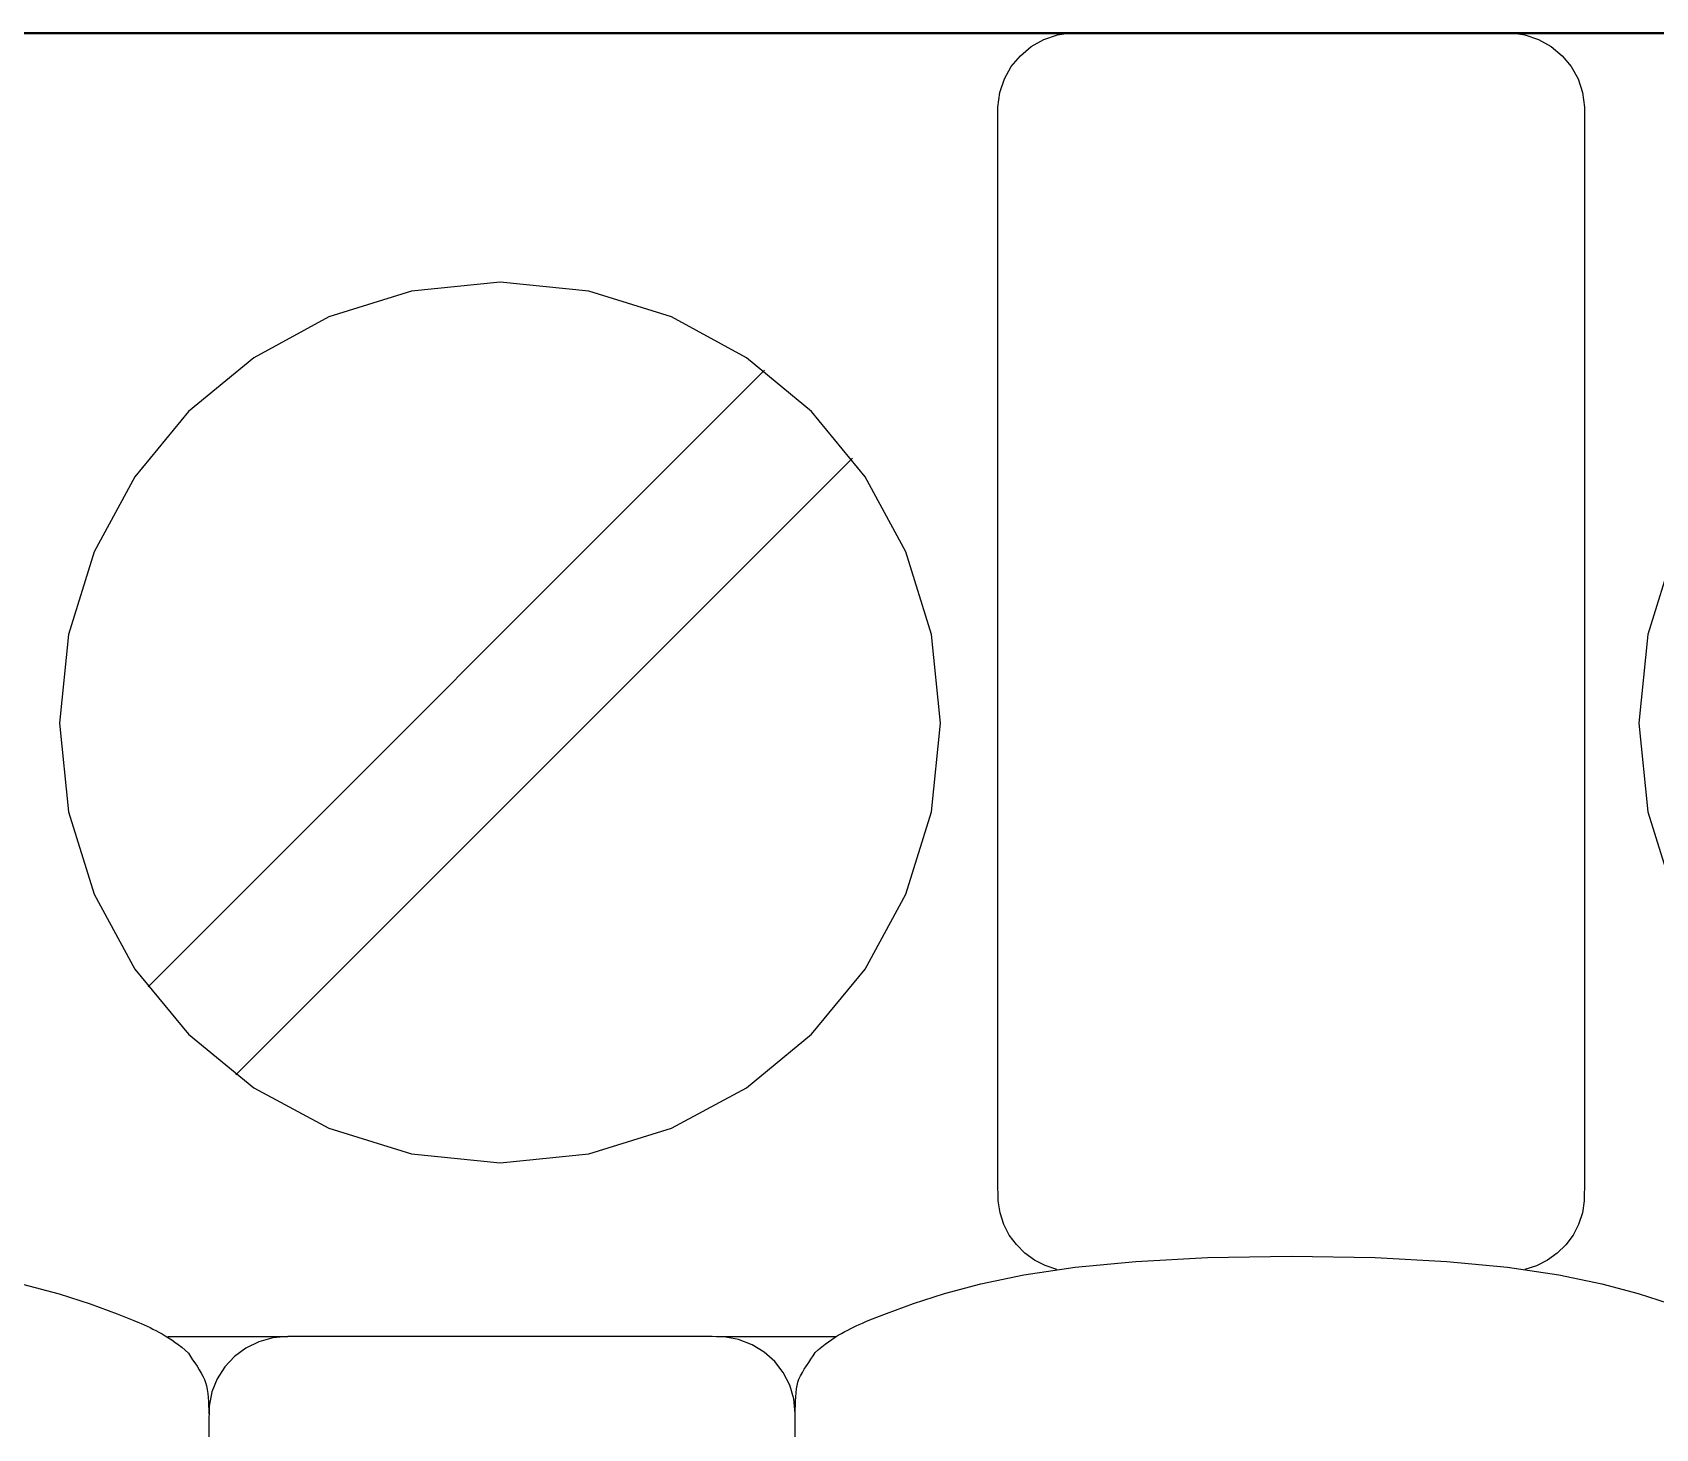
# Model space of a CAD drawing. Extents: x 1 to 47.7, y 0.2 to 35.
# Drawn here: x 33.993 to 34.609, y 9.655 to 10.185 of the extents above; entities that cross this region are included whole.
import ezdxf

# ---------------------------------------------------------------- set-up
doc = ezdxf.new("R2010")
doc.units = 0
doc.header["$MEASUREMENT"] = 0
for name, color, linetype in [('7_1__EMPTY_IO_BOARD_POSITI', 7, 'CONTINUOUS'), ('7_2___8__INDEPENDENT_INPUT', 7, 'CONTINUOUS'), ('7_3___8__OPTOISO_INDEPENDE', 7, 'CONTINUOUS'), ('7_4___24__OPTOISO_INDEPEND', 7, 'CONTINUOUS'), ('7_5___8__INDEPENDENT_INPUT', 7, 'CONTINUOUS'), ('7_6____8__INDEPENDENT_INPU', 7, 'CONTINUOUS'), ('7_7____8__OPTOISO_INDEPEND', 7, 'CONTINUOUS'), ('7_8____8__OPTOISO_INDEPEND', 7, 'CONTINUOUS')]:
    doc.layers.add(name, color=color, linetype=linetype)

msp = doc.modelspace()

# ---------------------------------------------------------------- linework, layer by layer
at = {"layer": '7_1__EMPTY_IO_BOARD_POSITI'}
msp.add_lwpolyline([(33.33691, 10.18502), (33.52522, 10.18502), (33.71931, 10.18502), (33.91796, 10.18502), (34.11994, 10.18502), (34.52898, 10.18502), (34.93662, 10.18502)], dxfattribs=at)
at = {"layer": '7_2___8__INDEPENDENT_INPUT'}
for points in [[(34.7531, 10.18526), (34.46184, 10.18526), (34.17058, 10.18526), (33.88288, 10.18526), (33.74148, 10.18526), (33.6023, 10.18526), (33.4658, 10.18526), (33.33241, 10.18526)], [(34.38194, 9.71544), (34.3775, 9.71694), (34.37341, 9.71906), (34.36973, 9.72174), (34.36652, 9.72494), (34.36384, 9.72858), (34.36175, 9.73261), (34.36031, 9.73698), (34.3596, 9.74161), (34.35952, 9.7491), (34.35952, 9.78134), (34.35952, 9.83543), (34.35952, 9.9031), (34.35952, 9.97609), (34.35952, 10.04612), (34.35952, 10.10493), (34.35952, 10.14426), (34.35953, 10.15701), (34.36024, 10.16257), (34.36196, 10.16776), (34.36459, 10.17247), (34.36804, 10.1766), (34.37219, 10.18006), (34.37695, 10.18275), (34.3822, 10.18455), (34.38785, 10.18539), (34.39284, 10.18543), (34.407, 10.18543), (34.42931, 10.18543), (34.45653, 10.18543), (34.48538, 10.18543), (34.51259, 10.18543), (34.53491, 10.18543), (34.54907, 10.18543), (34.55405, 10.18539), (34.5597, 10.18455), (34.56496, 10.18275), (34.56971, 10.18006), (34.57386, 10.1766), (34.5773, 10.17247), (34.57993, 10.16776), (34.58165, 10.16257), (34.58236, 10.15701), (34.58237, 10.14426), (34.58237, 10.10493), (34.58237, 10.04612), (34.58237, 9.97609), (34.58237, 9.9031), (34.58237, 9.83543), (34.58237, 9.78134), (34.58237, 9.7491), (34.5823, 9.7416), (34.58157, 9.73694), (34.58012, 9.73256), (34.57801, 9.72852), (34.5753, 9.72487), (34.57205, 9.72168), (34.56833, 9.71901), (34.5642, 9.71691), (34.55972, 9.71544)], [(34.03658, 9.82283), (34.27085, 10.0571)], [(34.07, 9.78941), (34.30427, 10.02368)], [(34.61615, 9.98818), (34.6064, 9.95677), (34.603, 9.92306), (34.6064, 9.88938), (34.61615, 9.85801)], [(34.28252, 9.66077), (34.28253, 9.66227), (34.28255, 9.66384), (34.2826, 9.66544), (34.28268, 9.66704), (34.2828, 9.6686), (34.28297, 9.67009), (34.2832, 9.67146), (34.28349, 9.67268), (34.28391, 9.67383), (34.28451, 9.67507), (34.2852, 9.67633), (34.28595, 9.67759), (34.28676, 9.67886), (34.2876, 9.68013), (34.28844, 9.6814), (34.28927, 9.68266), (34.29006, 9.68391), (34.29129, 9.68506), (34.2926, 9.68613), (34.29388, 9.68712), (34.29514, 9.68805), (34.29638, 9.68892), (34.29761, 9.68973), (34.29884, 9.69048), (34.30007, 9.69119), (34.30131, 9.69186), (34.30248, 9.69247), (34.30357, 9.69303), (34.30463, 9.69356), (34.30569, 9.69407), (34.3068, 9.69458), (34.308, 9.69511), (34.30933, 9.69567), (34.31083, 9.69629), (34.31714, 9.69877), (34.32742, 9.70258), (34.33921, 9.7064), (34.35303, 9.71006), (34.36941, 9.71342), (34.38887, 9.7163), (34.41194, 9.71856), (34.43914, 9.72004), (34.471, 9.72056), (34.50286, 9.72004), (34.53006, 9.71856), (34.55313, 9.7163), (34.57258, 9.71342), (34.58896, 9.71006), (34.60278, 9.7064), (34.61456, 9.70258)], [(33.98895, 9.70989), (34.00276, 9.70622), (34.01455, 9.7024), (34.02483, 9.69859), (34.03115, 9.69611), (34.03265, 9.69549), (34.03397, 9.69493), (34.03517, 9.6944), (34.03628, 9.69389), (34.03734, 9.69338), (34.0384, 9.69286), (34.03949, 9.69229), (34.04066, 9.69168), (34.0419, 9.69101), (34.04313, 9.69031), (34.04436, 9.68955), (34.04559, 9.68874), (34.04683, 9.68787), (34.04809, 9.68695), (34.04937, 9.68595), (34.05069, 9.68489), (34.05191, 9.68373), (34.05271, 9.68248), (34.05353, 9.68122), (34.05438, 9.67996), (34.05521, 9.67869), (34.05602, 9.67742), (34.05678, 9.67615), (34.05746, 9.67489), (34.05806, 9.67365), (34.05848, 9.67251), (34.05879, 9.67128), (34.05905, 9.66991), (34.05925, 9.66843), (34.05941, 9.66687), (34.05953, 9.66527), (34.05961, 9.66367), (34.05965, 9.6621), (34.05967, 9.6606)], [(34.04413, 9.69002), (34.08968, 9.69002)], [(34.28252, 9.64507), (34.28252, 9.66077), (34.28198, 9.66634), (34.28043, 9.67154), (34.27796, 9.6763), (34.27468, 9.6805), (34.27068, 9.68406), (34.26607, 9.68688), (34.26095, 9.68885), (34.25542, 9.68988), (34.25091, 9.69002), (34.23911, 9.69002), (34.21856, 9.69002), (34.19244, 9.69002), (34.16393, 9.69002), (34.13622, 9.69002), (34.11248, 9.69002), (34.09591, 9.69002), (34.08968, 9.69002), (34.08398, 9.68949), (34.07864, 9.68798), (34.07376, 9.68557), (34.06945, 9.68237), (34.06579, 9.67848), (34.0629, 9.67398), (34.06088, 9.66899), (34.05981, 9.66359), (34.05968, 9.65668), (34.05968, 9.62695)], [(34.25253, 9.69002), (34.29808, 9.69002)]]:
    msp.add_lwpolyline(points, dxfattribs=at)
msp.add_lwpolyline([(34.003, 9.92306), (34.0064, 9.88938), (34.01615, 9.85801), (34.03158, 9.82963), (34.05202, 9.80491), (34.0768, 9.78451), (34.10524, 9.76911), (34.13667, 9.75938), (34.17042, 9.75599), (34.20412, 9.75938), (34.23551, 9.76911), (34.26392, 9.78451), (34.28868, 9.80491), (34.30911, 9.82963), (34.32454, 9.85801), (34.33429, 9.88938), (34.33769, 9.92306), (34.33429, 9.95677), (34.32454, 9.98818), (34.30911, 10.01662), (34.28868, 10.04142), (34.26392, 10.06188), (34.23551, 10.07734), (34.20412, 10.08711), (34.17042, 10.09052), (34.13667, 10.08711), (34.10524, 10.07734), (34.0768, 10.06188), (34.05202, 10.04142), (34.03158, 10.01662), (34.01615, 9.98818), (34.0064, 9.95677)], close=True, dxfattribs=at)
at = {"layer": '7_3___8__OPTOISO_INDEPENDE'}
for points in [[(34.7531, 10.18526), (34.46184, 10.18526), (34.17058, 10.18526), (33.88288, 10.18526), (33.74148, 10.18526), (33.6023, 10.18526), (33.4658, 10.18526), (33.33241, 10.18526)], [(34.38194, 9.71544), (34.3775, 9.71694), (34.37341, 9.71906), (34.36973, 9.72174), (34.36652, 9.72494), (34.36384, 9.72858), (34.36175, 9.73261), (34.36031, 9.73698), (34.3596, 9.74161), (34.35952, 9.7491), (34.35952, 9.78134), (34.35952, 9.83543), (34.35952, 9.9031), (34.35952, 9.97609), (34.35952, 10.04612), (34.35952, 10.10493), (34.35952, 10.14426), (34.35953, 10.15701), (34.36024, 10.16257), (34.36196, 10.16776), (34.36459, 10.17247), (34.36804, 10.1766), (34.37219, 10.18006), (34.37695, 10.18275), (34.3822, 10.18455), (34.38785, 10.18539), (34.39284, 10.18543), (34.407, 10.18543), (34.42931, 10.18543), (34.45653, 10.18543), (34.48538, 10.18543), (34.51259, 10.18543), (34.53491, 10.18543), (34.54907, 10.18543), (34.55405, 10.18539), (34.5597, 10.18455), (34.56496, 10.18275), (34.56971, 10.18006), (34.57386, 10.1766), (34.5773, 10.17247), (34.57993, 10.16776), (34.58165, 10.16257), (34.58236, 10.15701), (34.58237, 10.14426), (34.58237, 10.10493), (34.58237, 10.04612), (34.58237, 9.97609), (34.58237, 9.9031), (34.58237, 9.83543), (34.58237, 9.78134), (34.58237, 9.7491), (34.5823, 9.7416), (34.58157, 9.73694), (34.58012, 9.73256), (34.57801, 9.72852), (34.5753, 9.72487), (34.57205, 9.72168), (34.56833, 9.71901), (34.5642, 9.71691), (34.55972, 9.71544)], [(34.03658, 9.82283), (34.27085, 10.0571)], [(34.07, 9.78941), (34.30427, 10.02368)], [(34.61615, 9.98818), (34.6064, 9.95677), (34.603, 9.92306), (34.6064, 9.88938), (34.61615, 9.85801)], [(34.28252, 9.66077), (34.28253, 9.66227), (34.28255, 9.66384), (34.2826, 9.66544), (34.28268, 9.66704), (34.2828, 9.6686), (34.28297, 9.67009), (34.2832, 9.67146), (34.28349, 9.67268), (34.28391, 9.67383), (34.28451, 9.67507), (34.2852, 9.67633), (34.28595, 9.67759), (34.28676, 9.67886), (34.2876, 9.68013), (34.28844, 9.6814), (34.28927, 9.68266), (34.29006, 9.68391), (34.29129, 9.68506), (34.2926, 9.68613), (34.29388, 9.68712), (34.29514, 9.68805), (34.29638, 9.68892), (34.29761, 9.68973), (34.29884, 9.69048), (34.30007, 9.69119), (34.30131, 9.69186), (34.30248, 9.69247), (34.30357, 9.69303), (34.30463, 9.69356), (34.30569, 9.69407), (34.3068, 9.69458), (34.308, 9.69511), (34.30933, 9.69567), (34.31083, 9.69629), (34.31714, 9.69877), (34.32742, 9.70258), (34.33921, 9.7064), (34.35303, 9.71006), (34.36941, 9.71342), (34.38887, 9.7163), (34.41194, 9.71856), (34.43914, 9.72004), (34.471, 9.72056), (34.50286, 9.72004), (34.53006, 9.71856), (34.55313, 9.7163), (34.57258, 9.71342), (34.58896, 9.71006), (34.60278, 9.7064), (34.61456, 9.70258)], [(33.98895, 9.70989), (34.00276, 9.70622), (34.01455, 9.7024), (34.02483, 9.69859), (34.03115, 9.69611), (34.03265, 9.69549), (34.03397, 9.69493), (34.03517, 9.6944), (34.03628, 9.69389), (34.03734, 9.69338), (34.0384, 9.69286), (34.03949, 9.69229), (34.04066, 9.69168), (34.0419, 9.69101), (34.04313, 9.69031), (34.04436, 9.68955), (34.04559, 9.68874), (34.04683, 9.68787), (34.04809, 9.68695), (34.04937, 9.68595), (34.05069, 9.68489), (34.05191, 9.68373), (34.05271, 9.68248), (34.05353, 9.68122), (34.05438, 9.67996), (34.05521, 9.67869), (34.05602, 9.67742), (34.05678, 9.67615), (34.05746, 9.67489), (34.05806, 9.67365), (34.05848, 9.67251), (34.05879, 9.67128), (34.05905, 9.66991), (34.05925, 9.66843), (34.05941, 9.66687), (34.05953, 9.66527), (34.05961, 9.66367), (34.05965, 9.6621), (34.05967, 9.6606)], [(34.04413, 9.69002), (34.08968, 9.69002)], [(34.28252, 9.64507), (34.28252, 9.66077), (34.28198, 9.66634), (34.28043, 9.67154), (34.27796, 9.6763), (34.27468, 9.6805), (34.27068, 9.68406), (34.26607, 9.68688), (34.26095, 9.68885), (34.25542, 9.68988), (34.25091, 9.69002), (34.23911, 9.69002), (34.21856, 9.69002), (34.19244, 9.69002), (34.16393, 9.69002), (34.13622, 9.69002), (34.11248, 9.69002), (34.09591, 9.69002), (34.08968, 9.69002), (34.08398, 9.68949), (34.07864, 9.68798), (34.07376, 9.68557), (34.06945, 9.68237), (34.06579, 9.67848), (34.0629, 9.67398), (34.06088, 9.66899), (34.05981, 9.66359), (34.05968, 9.65668), (34.05968, 9.62695)], [(34.25253, 9.69002), (34.29808, 9.69002)]]:
    msp.add_lwpolyline(points, dxfattribs=at)
msp.add_lwpolyline([(34.003, 9.92306), (34.0064, 9.88938), (34.01615, 9.85801), (34.03158, 9.82963), (34.05202, 9.80491), (34.0768, 9.78451), (34.10524, 9.76911), (34.13667, 9.75938), (34.17042, 9.75599), (34.20412, 9.75938), (34.23551, 9.76911), (34.26392, 9.78451), (34.28868, 9.80491), (34.30911, 9.82963), (34.32454, 9.85801), (34.33429, 9.88938), (34.33769, 9.92306), (34.33429, 9.95677), (34.32454, 9.98818), (34.30911, 10.01662), (34.28868, 10.04142), (34.26392, 10.06188), (34.23551, 10.07734), (34.20412, 10.08711), (34.17042, 10.09052), (34.13667, 10.08711), (34.10524, 10.07734), (34.0768, 10.06188), (34.05202, 10.04142), (34.03158, 10.01662), (34.01615, 9.98818), (34.0064, 9.95677)], close=True, dxfattribs=at)
at = {"layer": '7_4___24__OPTOISO_INDEPEND'}
for points in [[(34.7531, 10.18526), (34.46184, 10.18526), (34.17058, 10.18526), (33.88288, 10.18526), (33.74148, 10.18526), (33.6023, 10.18526), (33.4658, 10.18526), (33.33241, 10.18526)], [(34.38194, 9.71544), (34.3775, 9.71694), (34.37341, 9.71906), (34.36973, 9.72174), (34.36652, 9.72494), (34.36384, 9.72858), (34.36175, 9.73261), (34.36031, 9.73698), (34.3596, 9.74161), (34.35952, 9.7491), (34.35952, 9.78134), (34.35952, 9.83543), (34.35952, 9.9031), (34.35952, 9.97609), (34.35952, 10.04612), (34.35952, 10.10493), (34.35952, 10.14426), (34.35953, 10.15701), (34.36024, 10.16257), (34.36196, 10.16776), (34.36459, 10.17247), (34.36804, 10.1766), (34.37219, 10.18006), (34.37695, 10.18275), (34.3822, 10.18455), (34.38785, 10.18539), (34.39284, 10.18543), (34.407, 10.18543), (34.42931, 10.18543), (34.45653, 10.18543), (34.48538, 10.18543), (34.51259, 10.18543), (34.53491, 10.18543), (34.54907, 10.18543), (34.55405, 10.18539), (34.5597, 10.18455), (34.56496, 10.18275), (34.56971, 10.18006), (34.57386, 10.1766), (34.5773, 10.17247), (34.57993, 10.16776), (34.58165, 10.16257), (34.58236, 10.15701), (34.58237, 10.14426), (34.58237, 10.10493), (34.58237, 10.04612), (34.58237, 9.97609), (34.58237, 9.9031), (34.58237, 9.83543), (34.58237, 9.78134), (34.58237, 9.7491), (34.5823, 9.7416), (34.58157, 9.73694), (34.58012, 9.73256), (34.57801, 9.72852), (34.5753, 9.72487), (34.57205, 9.72168), (34.56833, 9.71901), (34.5642, 9.71691), (34.55972, 9.71544)], [(34.03658, 9.82283), (34.27085, 10.0571)], [(34.07, 9.78941), (34.30427, 10.02368)], [(34.61615, 9.98818), (34.6064, 9.95677), (34.603, 9.92306), (34.6064, 9.88938), (34.61615, 9.85801)], [(34.28252, 9.66077), (34.28253, 9.66227), (34.28255, 9.66384), (34.2826, 9.66544), (34.28268, 9.66704), (34.2828, 9.6686), (34.28297, 9.67009), (34.2832, 9.67146), (34.28349, 9.67268), (34.28391, 9.67383), (34.28451, 9.67507), (34.2852, 9.67633), (34.28595, 9.67759), (34.28676, 9.67886), (34.2876, 9.68013), (34.28844, 9.6814), (34.28927, 9.68266), (34.29006, 9.68391), (34.29129, 9.68506), (34.2926, 9.68613), (34.29388, 9.68712), (34.29514, 9.68805), (34.29638, 9.68892), (34.29761, 9.68973), (34.29884, 9.69048), (34.30007, 9.69119), (34.30131, 9.69186), (34.30248, 9.69247), (34.30357, 9.69303), (34.30463, 9.69356), (34.30569, 9.69407), (34.3068, 9.69458), (34.308, 9.69511), (34.30933, 9.69567), (34.31083, 9.69629), (34.31714, 9.69877), (34.32742, 9.70258), (34.33921, 9.7064), (34.35303, 9.71006), (34.36941, 9.71342), (34.38887, 9.7163), (34.41194, 9.71856), (34.43914, 9.72004), (34.471, 9.72056), (34.50286, 9.72004), (34.53006, 9.71856), (34.55313, 9.7163), (34.57258, 9.71342), (34.58896, 9.71006), (34.60278, 9.7064), (34.61456, 9.70258)], [(33.98895, 9.70989), (34.00276, 9.70622), (34.01455, 9.7024), (34.02483, 9.69859), (34.03115, 9.69611), (34.03265, 9.69549), (34.03397, 9.69493), (34.03517, 9.6944), (34.03628, 9.69389), (34.03734, 9.69338), (34.0384, 9.69286), (34.03949, 9.69229), (34.04066, 9.69168), (34.0419, 9.69101), (34.04313, 9.69031), (34.04436, 9.68955), (34.04559, 9.68874), (34.04683, 9.68787), (34.04809, 9.68695), (34.04937, 9.68595), (34.05069, 9.68489), (34.05191, 9.68373), (34.05271, 9.68248), (34.05353, 9.68122), (34.05438, 9.67996), (34.05521, 9.67869), (34.05602, 9.67742), (34.05678, 9.67615), (34.05746, 9.67489), (34.05806, 9.67365), (34.05848, 9.67251), (34.05879, 9.67128), (34.05905, 9.66991), (34.05925, 9.66843), (34.05941, 9.66687), (34.05953, 9.66527), (34.05961, 9.66367), (34.05965, 9.6621), (34.05967, 9.6606)], [(34.04413, 9.69002), (34.08968, 9.69002)], [(34.28252, 9.64507), (34.28252, 9.66077), (34.28198, 9.66634), (34.28043, 9.67154), (34.27796, 9.6763), (34.27468, 9.6805), (34.27068, 9.68406), (34.26607, 9.68688), (34.26095, 9.68885), (34.25542, 9.68988), (34.25091, 9.69002), (34.23911, 9.69002), (34.21856, 9.69002), (34.19244, 9.69002), (34.16393, 9.69002), (34.13622, 9.69002), (34.11248, 9.69002), (34.09591, 9.69002), (34.08968, 9.69002), (34.08398, 9.68949), (34.07864, 9.68798), (34.07376, 9.68557), (34.06945, 9.68237), (34.06579, 9.67848), (34.0629, 9.67398), (34.06088, 9.66899), (34.05981, 9.66359), (34.05968, 9.65668), (34.05968, 9.62695)], [(34.25253, 9.69002), (34.29808, 9.69002)]]:
    msp.add_lwpolyline(points, dxfattribs=at)
msp.add_lwpolyline([(34.003, 9.92306), (34.0064, 9.88938), (34.01615, 9.85801), (34.03158, 9.82963), (34.05202, 9.80491), (34.0768, 9.78451), (34.10524, 9.76911), (34.13667, 9.75938), (34.17042, 9.75599), (34.20412, 9.75938), (34.23551, 9.76911), (34.26392, 9.78451), (34.28868, 9.80491), (34.30911, 9.82963), (34.32454, 9.85801), (34.33429, 9.88938), (34.33769, 9.92306), (34.33429, 9.95677), (34.32454, 9.98818), (34.30911, 10.01662), (34.28868, 10.04142), (34.26392, 10.06188), (34.23551, 10.07734), (34.20412, 10.08711), (34.17042, 10.09052), (34.13667, 10.08711), (34.10524, 10.07734), (34.0768, 10.06188), (34.05202, 10.04142), (34.03158, 10.01662), (34.01615, 9.98818), (34.0064, 9.95677)], close=True, dxfattribs=at)
at = {"layer": '7_5___8__INDEPENDENT_INPUT'}
for points in [[(34.7531, 10.18526), (34.46184, 10.18526), (34.17058, 10.18526), (33.88288, 10.18526), (33.74148, 10.18526), (33.6023, 10.18526), (33.4658, 10.18526), (33.33241, 10.18526)], [(34.38194, 9.71544), (34.3775, 9.71694), (34.37341, 9.71906), (34.36973, 9.72174), (34.36652, 9.72494), (34.36384, 9.72858), (34.36175, 9.73261), (34.36031, 9.73698), (34.3596, 9.74161), (34.35952, 9.7491), (34.35952, 9.78134), (34.35952, 9.83543), (34.35952, 9.9031), (34.35952, 9.97609), (34.35952, 10.04612), (34.35952, 10.10493), (34.35952, 10.14426), (34.35953, 10.15701), (34.36024, 10.16257), (34.36196, 10.16776), (34.36459, 10.17247), (34.36804, 10.1766), (34.37219, 10.18006), (34.37695, 10.18275), (34.3822, 10.18455), (34.38785, 10.18539), (34.39284, 10.18543), (34.407, 10.18543), (34.42931, 10.18543), (34.45653, 10.18543), (34.48538, 10.18543), (34.51259, 10.18543), (34.53491, 10.18543), (34.54907, 10.18543), (34.55405, 10.18539), (34.5597, 10.18455), (34.56496, 10.18275), (34.56971, 10.18006), (34.57386, 10.1766), (34.5773, 10.17247), (34.57993, 10.16776), (34.58165, 10.16257), (34.58236, 10.15701), (34.58237, 10.14426), (34.58237, 10.10493), (34.58237, 10.04612), (34.58237, 9.97609), (34.58237, 9.9031), (34.58237, 9.83543), (34.58237, 9.78134), (34.58237, 9.7491), (34.5823, 9.7416), (34.58157, 9.73694), (34.58012, 9.73256), (34.57801, 9.72852), (34.5753, 9.72487), (34.57205, 9.72168), (34.56833, 9.71901), (34.5642, 9.71691), (34.55972, 9.71544)], [(34.03658, 9.82283), (34.27085, 10.0571)], [(34.07, 9.78941), (34.30427, 10.02368)], [(34.61615, 9.98818), (34.6064, 9.95677), (34.603, 9.92306), (34.6064, 9.88938), (34.61615, 9.85801)], [(34.28252, 9.66077), (34.28253, 9.66227), (34.28255, 9.66384), (34.2826, 9.66544), (34.28268, 9.66704), (34.2828, 9.6686), (34.28297, 9.67009), (34.2832, 9.67146), (34.28349, 9.67268), (34.28391, 9.67383), (34.28451, 9.67507), (34.2852, 9.67633), (34.28595, 9.67759), (34.28676, 9.67886), (34.2876, 9.68013), (34.28844, 9.6814), (34.28927, 9.68266), (34.29006, 9.68391), (34.29129, 9.68506), (34.2926, 9.68613), (34.29388, 9.68712), (34.29514, 9.68805), (34.29638, 9.68892), (34.29761, 9.68973), (34.29884, 9.69048), (34.30007, 9.69119), (34.30131, 9.69186), (34.30248, 9.69247), (34.30357, 9.69303), (34.30463, 9.69356), (34.30569, 9.69407), (34.3068, 9.69458), (34.308, 9.69511), (34.30933, 9.69567), (34.31083, 9.69629), (34.31714, 9.69877), (34.32742, 9.70258), (34.33921, 9.7064), (34.35303, 9.71006), (34.36941, 9.71342), (34.38887, 9.7163), (34.41194, 9.71856), (34.43914, 9.72004), (34.471, 9.72056), (34.50286, 9.72004), (34.53006, 9.71856), (34.55313, 9.7163), (34.57258, 9.71342), (34.58896, 9.71006), (34.60278, 9.7064), (34.61456, 9.70258)], [(33.98895, 9.70989), (34.00276, 9.70622), (34.01455, 9.7024), (34.02483, 9.69859), (34.03115, 9.69611), (34.03265, 9.69549), (34.03397, 9.69493), (34.03517, 9.6944), (34.03628, 9.69389), (34.03734, 9.69338), (34.0384, 9.69286), (34.03949, 9.69229), (34.04066, 9.69168), (34.0419, 9.69101), (34.04313, 9.69031), (34.04436, 9.68955), (34.04559, 9.68874), (34.04683, 9.68787), (34.04809, 9.68695), (34.04937, 9.68595), (34.05069, 9.68489), (34.05191, 9.68373), (34.05271, 9.68248), (34.05353, 9.68122), (34.05438, 9.67996), (34.05521, 9.67869), (34.05602, 9.67742), (34.05678, 9.67615), (34.05746, 9.67489), (34.05806, 9.67365), (34.05848, 9.67251), (34.05879, 9.67128), (34.05905, 9.66991), (34.05925, 9.66843), (34.05941, 9.66687), (34.05953, 9.66527), (34.05961, 9.66367), (34.05965, 9.6621), (34.05967, 9.6606)], [(34.04413, 9.69002), (34.08968, 9.69002)], [(34.28252, 9.64507), (34.28252, 9.66077), (34.28198, 9.66634), (34.28043, 9.67154), (34.27796, 9.6763), (34.27468, 9.6805), (34.27068, 9.68406), (34.26607, 9.68688), (34.26095, 9.68885), (34.25542, 9.68988), (34.25091, 9.69002), (34.23911, 9.69002), (34.21856, 9.69002), (34.19244, 9.69002), (34.16393, 9.69002), (34.13622, 9.69002), (34.11248, 9.69002), (34.09591, 9.69002), (34.08968, 9.69002), (34.08398, 9.68949), (34.07864, 9.68798), (34.07376, 9.68557), (34.06945, 9.68237), (34.06579, 9.67848), (34.0629, 9.67398), (34.06088, 9.66899), (34.05981, 9.66359), (34.05968, 9.65668), (34.05968, 9.62695)], [(34.25253, 9.69002), (34.29808, 9.69002)]]:
    msp.add_lwpolyline(points, dxfattribs=at)
msp.add_lwpolyline([(34.003, 9.92306), (34.0064, 9.88938), (34.01615, 9.85801), (34.03158, 9.82963), (34.05202, 9.80491), (34.0768, 9.78451), (34.10524, 9.76911), (34.13667, 9.75938), (34.17042, 9.75599), (34.20412, 9.75938), (34.23551, 9.76911), (34.26392, 9.78451), (34.28868, 9.80491), (34.30911, 9.82963), (34.32454, 9.85801), (34.33429, 9.88938), (34.33769, 9.92306), (34.33429, 9.95677), (34.32454, 9.98818), (34.30911, 10.01662), (34.28868, 10.04142), (34.26392, 10.06188), (34.23551, 10.07734), (34.20412, 10.08711), (34.17042, 10.09052), (34.13667, 10.08711), (34.10524, 10.07734), (34.0768, 10.06188), (34.05202, 10.04142), (34.03158, 10.01662), (34.01615, 9.98818), (34.0064, 9.95677)], close=True, dxfattribs=at)
at = {"layer": '7_6____8__INDEPENDENT_INPU'}
for points in [[(34.7531, 10.18526), (34.46184, 10.18526), (34.17058, 10.18526), (33.88288, 10.18526), (33.74148, 10.18526), (33.6023, 10.18526), (33.4658, 10.18526), (33.33241, 10.18526)], [(34.38194, 9.71544), (34.3775, 9.71694), (34.37341, 9.71906), (34.36973, 9.72174), (34.36652, 9.72494), (34.36384, 9.72858), (34.36175, 9.73261), (34.36031, 9.73698), (34.3596, 9.74161), (34.35952, 9.7491), (34.35952, 9.78134), (34.35952, 9.83543), (34.35952, 9.9031), (34.35952, 9.97609), (34.35952, 10.04612), (34.35952, 10.10493), (34.35952, 10.14426), (34.35953, 10.15701), (34.36024, 10.16257), (34.36196, 10.16776), (34.36459, 10.17247), (34.36804, 10.1766), (34.37219, 10.18006), (34.37695, 10.18275), (34.3822, 10.18455), (34.38785, 10.18539), (34.39284, 10.18543), (34.407, 10.18543), (34.42931, 10.18543), (34.45653, 10.18543), (34.48538, 10.18543), (34.51259, 10.18543), (34.53491, 10.18543), (34.54907, 10.18543), (34.55405, 10.18539), (34.5597, 10.18455), (34.56496, 10.18275), (34.56971, 10.18006), (34.57386, 10.1766), (34.5773, 10.17247), (34.57993, 10.16776), (34.58165, 10.16257), (34.58236, 10.15701), (34.58237, 10.14426), (34.58237, 10.10493), (34.58237, 10.04612), (34.58237, 9.97609), (34.58237, 9.9031), (34.58237, 9.83543), (34.58237, 9.78134), (34.58237, 9.7491), (34.5823, 9.7416), (34.58157, 9.73694), (34.58012, 9.73256), (34.57801, 9.72852), (34.5753, 9.72487), (34.57205, 9.72168), (34.56833, 9.71901), (34.5642, 9.71691), (34.55972, 9.71544)], [(34.03658, 9.82283), (34.27085, 10.0571)], [(34.07, 9.78941), (34.30427, 10.02368)], [(34.61615, 9.98818), (34.6064, 9.95677), (34.603, 9.92306), (34.6064, 9.88938), (34.61615, 9.85801)], [(34.28252, 9.66077), (34.28253, 9.66227), (34.28255, 9.66384), (34.2826, 9.66544), (34.28268, 9.66704), (34.2828, 9.6686), (34.28297, 9.67009), (34.2832, 9.67146), (34.28349, 9.67268), (34.28391, 9.67383), (34.28451, 9.67507), (34.2852, 9.67633), (34.28595, 9.67759), (34.28676, 9.67886), (34.2876, 9.68013), (34.28844, 9.6814), (34.28927, 9.68266), (34.29006, 9.68391), (34.29129, 9.68506), (34.2926, 9.68613), (34.29388, 9.68712), (34.29514, 9.68805), (34.29638, 9.68892), (34.29761, 9.68973), (34.29884, 9.69048), (34.30007, 9.69119), (34.30131, 9.69186), (34.30248, 9.69247), (34.30357, 9.69303), (34.30463, 9.69356), (34.30569, 9.69407), (34.3068, 9.69458), (34.308, 9.69511), (34.30933, 9.69567), (34.31083, 9.69629), (34.31714, 9.69877), (34.32742, 9.70258), (34.33921, 9.7064), (34.35303, 9.71006), (34.36941, 9.71342), (34.38887, 9.7163), (34.41194, 9.71856), (34.43914, 9.72004), (34.471, 9.72056), (34.50286, 9.72004), (34.53006, 9.71856), (34.55313, 9.7163), (34.57258, 9.71342), (34.58896, 9.71006), (34.60278, 9.7064), (34.61456, 9.70258)], [(33.98895, 9.70989), (34.00276, 9.70622), (34.01455, 9.7024), (34.02483, 9.69859), (34.03115, 9.69611), (34.03265, 9.69549), (34.03397, 9.69493), (34.03517, 9.6944), (34.03628, 9.69389), (34.03734, 9.69338), (34.0384, 9.69286), (34.03949, 9.69229), (34.04066, 9.69168), (34.0419, 9.69101), (34.04313, 9.69031), (34.04436, 9.68955), (34.04559, 9.68874), (34.04683, 9.68787), (34.04809, 9.68695), (34.04937, 9.68595), (34.05069, 9.68489), (34.05191, 9.68373), (34.05271, 9.68248), (34.05353, 9.68122), (34.05438, 9.67996), (34.05521, 9.67869), (34.05602, 9.67742), (34.05678, 9.67615), (34.05746, 9.67489), (34.05806, 9.67365), (34.05848, 9.67251), (34.05879, 9.67128), (34.05905, 9.66991), (34.05925, 9.66843), (34.05941, 9.66687), (34.05953, 9.66527), (34.05961, 9.66367), (34.05965, 9.6621), (34.05967, 9.6606)], [(34.04413, 9.69002), (34.08968, 9.69002)], [(34.28252, 9.64507), (34.28252, 9.66077), (34.28198, 9.66634), (34.28043, 9.67154), (34.27796, 9.6763), (34.27468, 9.6805), (34.27068, 9.68406), (34.26607, 9.68688), (34.26095, 9.68885), (34.25542, 9.68988), (34.25091, 9.69002), (34.23911, 9.69002), (34.21856, 9.69002), (34.19244, 9.69002), (34.16393, 9.69002), (34.13622, 9.69002), (34.11248, 9.69002), (34.09591, 9.69002), (34.08968, 9.69002), (34.08398, 9.68949), (34.07864, 9.68798), (34.07376, 9.68557), (34.06945, 9.68237), (34.06579, 9.67848), (34.0629, 9.67398), (34.06088, 9.66899), (34.05981, 9.66359), (34.05968, 9.65668), (34.05968, 9.62695)], [(34.25253, 9.69002), (34.29808, 9.69002)]]:
    msp.add_lwpolyline(points, dxfattribs=at)
msp.add_lwpolyline([(34.003, 9.92306), (34.0064, 9.88938), (34.01615, 9.85801), (34.03158, 9.82963), (34.05202, 9.80491), (34.0768, 9.78451), (34.10524, 9.76911), (34.13667, 9.75938), (34.17042, 9.75599), (34.20412, 9.75938), (34.23551, 9.76911), (34.26392, 9.78451), (34.28868, 9.80491), (34.30911, 9.82963), (34.32454, 9.85801), (34.33429, 9.88938), (34.33769, 9.92306), (34.33429, 9.95677), (34.32454, 9.98818), (34.30911, 10.01662), (34.28868, 10.04142), (34.26392, 10.06188), (34.23551, 10.07734), (34.20412, 10.08711), (34.17042, 10.09052), (34.13667, 10.08711), (34.10524, 10.07734), (34.0768, 10.06188), (34.05202, 10.04142), (34.03158, 10.01662), (34.01615, 9.98818), (34.0064, 9.95677)], close=True, dxfattribs=at)
at = {"layer": '7_7____8__OPTOISO_INDEPEND'}
for points in [[(34.7531, 10.18526), (34.46184, 10.18526), (34.17058, 10.18526), (33.88288, 10.18526), (33.74148, 10.18526), (33.6023, 10.18526), (33.4658, 10.18526), (33.33241, 10.18526)], [(34.38194, 9.71544), (34.3775, 9.71694), (34.37341, 9.71906), (34.36973, 9.72174), (34.36652, 9.72494), (34.36384, 9.72858), (34.36175, 9.73261), (34.36031, 9.73698), (34.3596, 9.74161), (34.35952, 9.7491), (34.35952, 9.78134), (34.35952, 9.83543), (34.35952, 9.9031), (34.35952, 9.97609), (34.35952, 10.04612), (34.35952, 10.10493), (34.35952, 10.14426), (34.35953, 10.15701), (34.36024, 10.16257), (34.36196, 10.16776), (34.36459, 10.17247), (34.36804, 10.1766), (34.37219, 10.18006), (34.37695, 10.18275), (34.3822, 10.18455), (34.38785, 10.18539), (34.39284, 10.18543), (34.407, 10.18543), (34.42931, 10.18543), (34.45653, 10.18543), (34.48538, 10.18543), (34.51259, 10.18543), (34.53491, 10.18543), (34.54907, 10.18543), (34.55405, 10.18539), (34.5597, 10.18455), (34.56496, 10.18275), (34.56971, 10.18006), (34.57386, 10.1766), (34.5773, 10.17247), (34.57993, 10.16776), (34.58165, 10.16257), (34.58236, 10.15701), (34.58237, 10.14426), (34.58237, 10.10493), (34.58237, 10.04612), (34.58237, 9.97609), (34.58237, 9.9031), (34.58237, 9.83543), (34.58237, 9.78134), (34.58237, 9.7491), (34.5823, 9.7416), (34.58157, 9.73694), (34.58012, 9.73256), (34.57801, 9.72852), (34.5753, 9.72487), (34.57205, 9.72168), (34.56833, 9.71901), (34.5642, 9.71691), (34.55972, 9.71544)], [(34.03658, 9.82283), (34.27085, 10.0571)], [(34.07, 9.78941), (34.30427, 10.02368)], [(34.61615, 9.98818), (34.6064, 9.95677), (34.603, 9.92306), (34.6064, 9.88938), (34.61615, 9.85801)], [(34.28252, 9.66077), (34.28253, 9.66227), (34.28255, 9.66384), (34.2826, 9.66544), (34.28268, 9.66704), (34.2828, 9.6686), (34.28297, 9.67009), (34.2832, 9.67146), (34.28349, 9.67268), (34.28391, 9.67383), (34.28451, 9.67507), (34.2852, 9.67633), (34.28595, 9.67759), (34.28676, 9.67886), (34.2876, 9.68013), (34.28844, 9.6814), (34.28927, 9.68266), (34.29006, 9.68391), (34.29129, 9.68506), (34.2926, 9.68613), (34.29388, 9.68712), (34.29514, 9.68805), (34.29638, 9.68892), (34.29761, 9.68973), (34.29884, 9.69048), (34.30007, 9.69119), (34.30131, 9.69186), (34.30248, 9.69247), (34.30357, 9.69303), (34.30463, 9.69356), (34.30569, 9.69407), (34.3068, 9.69458), (34.308, 9.69511), (34.30933, 9.69567), (34.31083, 9.69629), (34.31714, 9.69877), (34.32742, 9.70258), (34.33921, 9.7064), (34.35303, 9.71006), (34.36941, 9.71342), (34.38887, 9.7163), (34.41194, 9.71856), (34.43914, 9.72004), (34.471, 9.72056), (34.50286, 9.72004), (34.53006, 9.71856), (34.55313, 9.7163), (34.57258, 9.71342), (34.58896, 9.71006), (34.60278, 9.7064), (34.61456, 9.70258)], [(33.98895, 9.70989), (34.00276, 9.70622), (34.01455, 9.7024), (34.02483, 9.69859), (34.03115, 9.69611), (34.03265, 9.69549), (34.03397, 9.69493), (34.03517, 9.6944), (34.03628, 9.69389), (34.03734, 9.69338), (34.0384, 9.69286), (34.03949, 9.69229), (34.04066, 9.69168), (34.0419, 9.69101), (34.04313, 9.69031), (34.04436, 9.68955), (34.04559, 9.68874), (34.04683, 9.68787), (34.04809, 9.68695), (34.04937, 9.68595), (34.05069, 9.68489), (34.05191, 9.68373), (34.05271, 9.68248), (34.05353, 9.68122), (34.05438, 9.67996), (34.05521, 9.67869), (34.05602, 9.67742), (34.05678, 9.67615), (34.05746, 9.67489), (34.05806, 9.67365), (34.05848, 9.67251), (34.05879, 9.67128), (34.05905, 9.66991), (34.05925, 9.66843), (34.05941, 9.66687), (34.05953, 9.66527), (34.05961, 9.66367), (34.05965, 9.6621), (34.05967, 9.6606)], [(34.04413, 9.69002), (34.08968, 9.69002)], [(34.28252, 9.64507), (34.28252, 9.66077), (34.28198, 9.66634), (34.28043, 9.67154), (34.27796, 9.6763), (34.27468, 9.6805), (34.27068, 9.68406), (34.26607, 9.68688), (34.26095, 9.68885), (34.25542, 9.68988), (34.25091, 9.69002), (34.23911, 9.69002), (34.21856, 9.69002), (34.19244, 9.69002), (34.16393, 9.69002), (34.13622, 9.69002), (34.11248, 9.69002), (34.09591, 9.69002), (34.08968, 9.69002), (34.08398, 9.68949), (34.07864, 9.68798), (34.07376, 9.68557), (34.06945, 9.68237), (34.06579, 9.67848), (34.0629, 9.67398), (34.06088, 9.66899), (34.05981, 9.66359), (34.05968, 9.65668), (34.05968, 9.62695)], [(34.25253, 9.69002), (34.29808, 9.69002)]]:
    msp.add_lwpolyline(points, dxfattribs=at)
msp.add_lwpolyline([(34.003, 9.92306), (34.0064, 9.88938), (34.01615, 9.85801), (34.03158, 9.82963), (34.05202, 9.80491), (34.0768, 9.78451), (34.10524, 9.76911), (34.13667, 9.75938), (34.17042, 9.75599), (34.20412, 9.75938), (34.23551, 9.76911), (34.26392, 9.78451), (34.28868, 9.80491), (34.30911, 9.82963), (34.32454, 9.85801), (34.33429, 9.88938), (34.33769, 9.92306), (34.33429, 9.95677), (34.32454, 9.98818), (34.30911, 10.01662), (34.28868, 10.04142), (34.26392, 10.06188), (34.23551, 10.07734), (34.20412, 10.08711), (34.17042, 10.09052), (34.13667, 10.08711), (34.10524, 10.07734), (34.0768, 10.06188), (34.05202, 10.04142), (34.03158, 10.01662), (34.01615, 9.98818), (34.0064, 9.95677)], close=True, dxfattribs=at)
at = {"layer": '7_8____8__OPTOISO_INDEPEND'}
for points in [[(34.7531, 10.18526), (34.46184, 10.18526), (34.17058, 10.18526), (33.88288, 10.18526), (33.74148, 10.18526), (33.6023, 10.18526), (33.4658, 10.18526), (33.33241, 10.18526)], [(34.38194, 9.71544), (34.3775, 9.71694), (34.37341, 9.71906), (34.36973, 9.72174), (34.36652, 9.72494), (34.36384, 9.72858), (34.36175, 9.73261), (34.36031, 9.73698), (34.3596, 9.74161), (34.35952, 9.7491), (34.35952, 9.78134), (34.35952, 9.83543), (34.35952, 9.9031), (34.35952, 9.97609), (34.35952, 10.04612), (34.35952, 10.10493), (34.35952, 10.14426), (34.35953, 10.15701), (34.36024, 10.16257), (34.36196, 10.16776), (34.36459, 10.17247), (34.36804, 10.1766), (34.37219, 10.18006), (34.37695, 10.18275), (34.3822, 10.18455), (34.38785, 10.18539), (34.39284, 10.18543), (34.407, 10.18543), (34.42931, 10.18543), (34.45653, 10.18543), (34.48538, 10.18543), (34.51259, 10.18543), (34.53491, 10.18543), (34.54907, 10.18543), (34.55405, 10.18539), (34.5597, 10.18455), (34.56496, 10.18275), (34.56971, 10.18006), (34.57386, 10.1766), (34.5773, 10.17247), (34.57993, 10.16776), (34.58165, 10.16257), (34.58236, 10.15701), (34.58237, 10.14426), (34.58237, 10.10493), (34.58237, 10.04612), (34.58237, 9.97609), (34.58237, 9.9031), (34.58237, 9.83543), (34.58237, 9.78134), (34.58237, 9.7491), (34.5823, 9.7416), (34.58157, 9.73694), (34.58012, 9.73256), (34.57801, 9.72852), (34.5753, 9.72487), (34.57205, 9.72168), (34.56833, 9.71901), (34.5642, 9.71691), (34.55972, 9.71544)], [(34.03658, 9.82283), (34.27085, 10.0571)], [(34.07, 9.78941), (34.30427, 10.02368)], [(34.61615, 9.98818), (34.6064, 9.95677), (34.603, 9.92306), (34.6064, 9.88938), (34.61615, 9.85801)], [(34.28252, 9.66077), (34.28253, 9.66227), (34.28255, 9.66384), (34.2826, 9.66544), (34.28268, 9.66704), (34.2828, 9.6686), (34.28297, 9.67009), (34.2832, 9.67146), (34.28349, 9.67268), (34.28391, 9.67383), (34.28451, 9.67507), (34.2852, 9.67633), (34.28595, 9.67759), (34.28676, 9.67886), (34.2876, 9.68013), (34.28844, 9.6814), (34.28927, 9.68266), (34.29006, 9.68391), (34.29129, 9.68506), (34.2926, 9.68613), (34.29388, 9.68712), (34.29514, 9.68805), (34.29638, 9.68892), (34.29761, 9.68973), (34.29884, 9.69048), (34.30007, 9.69119), (34.30131, 9.69186), (34.30248, 9.69247), (34.30357, 9.69303), (34.30463, 9.69356), (34.30569, 9.69407), (34.3068, 9.69458), (34.308, 9.69511), (34.30933, 9.69567), (34.31083, 9.69629), (34.31714, 9.69877), (34.32742, 9.70258), (34.33921, 9.7064), (34.35303, 9.71006), (34.36941, 9.71342), (34.38887, 9.7163), (34.41194, 9.71856), (34.43914, 9.72004), (34.471, 9.72056), (34.50286, 9.72004), (34.53006, 9.71856), (34.55313, 9.7163), (34.57258, 9.71342), (34.58896, 9.71006), (34.60278, 9.7064), (34.61456, 9.70258)], [(33.98895, 9.70989), (34.00276, 9.70622), (34.01455, 9.7024), (34.02483, 9.69859), (34.03115, 9.69611), (34.03265, 9.69549), (34.03397, 9.69493), (34.03517, 9.6944), (34.03628, 9.69389), (34.03734, 9.69338), (34.0384, 9.69286), (34.03949, 9.69229), (34.04066, 9.69168), (34.0419, 9.69101), (34.04313, 9.69031), (34.04436, 9.68955), (34.04559, 9.68874), (34.04683, 9.68787), (34.04809, 9.68695), (34.04937, 9.68595), (34.05069, 9.68489), (34.05191, 9.68373), (34.05271, 9.68248), (34.05353, 9.68122), (34.05438, 9.67996), (34.05521, 9.67869), (34.05602, 9.67742), (34.05678, 9.67615), (34.05746, 9.67489), (34.05806, 9.67365), (34.05848, 9.67251), (34.05879, 9.67128), (34.05905, 9.66991), (34.05925, 9.66843), (34.05941, 9.66687), (34.05953, 9.66527), (34.05961, 9.66367), (34.05965, 9.6621), (34.05967, 9.6606)], [(34.04413, 9.69002), (34.08968, 9.69002)], [(34.28252, 9.64507), (34.28252, 9.66077), (34.28198, 9.66634), (34.28043, 9.67154), (34.27796, 9.6763), (34.27468, 9.6805), (34.27068, 9.68406), (34.26607, 9.68688), (34.26095, 9.68885), (34.25542, 9.68988), (34.25091, 9.69002), (34.23911, 9.69002), (34.21856, 9.69002), (34.19244, 9.69002), (34.16393, 9.69002), (34.13622, 9.69002), (34.11248, 9.69002), (34.09591, 9.69002), (34.08968, 9.69002), (34.08398, 9.68949), (34.07864, 9.68798), (34.07376, 9.68557), (34.06945, 9.68237), (34.06579, 9.67848), (34.0629, 9.67398), (34.06088, 9.66899), (34.05981, 9.66359), (34.05968, 9.65668), (34.05968, 9.62695)], [(34.25253, 9.69002), (34.29808, 9.69002)]]:
    msp.add_lwpolyline(points, dxfattribs=at)
msp.add_lwpolyline([(34.003, 9.92306), (34.0064, 9.88938), (34.01615, 9.85801), (34.03158, 9.82963), (34.05202, 9.80491), (34.0768, 9.78451), (34.10524, 9.76911), (34.13667, 9.75938), (34.17042, 9.75599), (34.20412, 9.75938), (34.23551, 9.76911), (34.26392, 9.78451), (34.28868, 9.80491), (34.30911, 9.82963), (34.32454, 9.85801), (34.33429, 9.88938), (34.33769, 9.92306), (34.33429, 9.95677), (34.32454, 9.98818), (34.30911, 10.01662), (34.28868, 10.04142), (34.26392, 10.06188), (34.23551, 10.07734), (34.20412, 10.08711), (34.17042, 10.09052), (34.13667, 10.08711), (34.10524, 10.07734), (34.0768, 10.06188), (34.05202, 10.04142), (34.03158, 10.01662), (34.01615, 9.98818), (34.0064, 9.95677)], close=True, dxfattribs=at)

doc.saveas('drawing.dxf')
